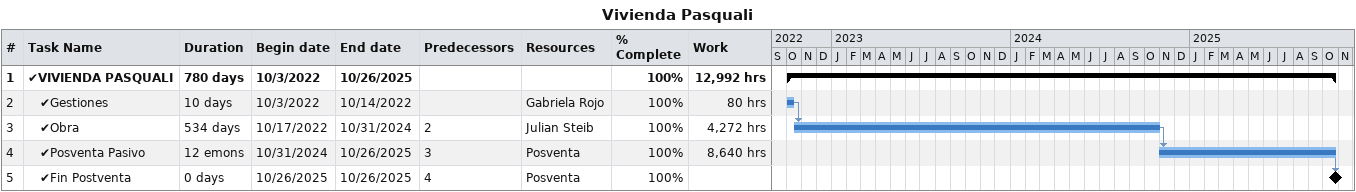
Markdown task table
Vivienda Pasquali

| ID | Level | Task | Duration | Start | Finish | Predecessors | Resources | % complete | Work (h) |
|---|---|---|---|---|---|---|---|---|---|
| 1 | 1 | **✔VIVIENDA PASQUALI** | 780d | 2022-10-03 | 2025-10-26 |  |  | 100 | 12992 |
| 2 | 2 | ✔Gestiones | 10d | 2022-10-03 | 2022-10-14 |  | Gabriela Rojo | 100 | 80 |
| 3 | 2 | ✔Obra | 534d | 2022-10-17 | 2024-10-31 | 2 | Julian Steib | 100 | 4272 |
| 4 | 2 | ✔Posventa Pasivo | 12emo | 2024-10-31 | 2025-10-26 | 3 | Posventa | 100 | 8640 |
| 5 | 2 | ✔Fin Postventa | 0d | 2025-10-26 | 2025-10-26 | 4 | Posventa | 100 |  |
